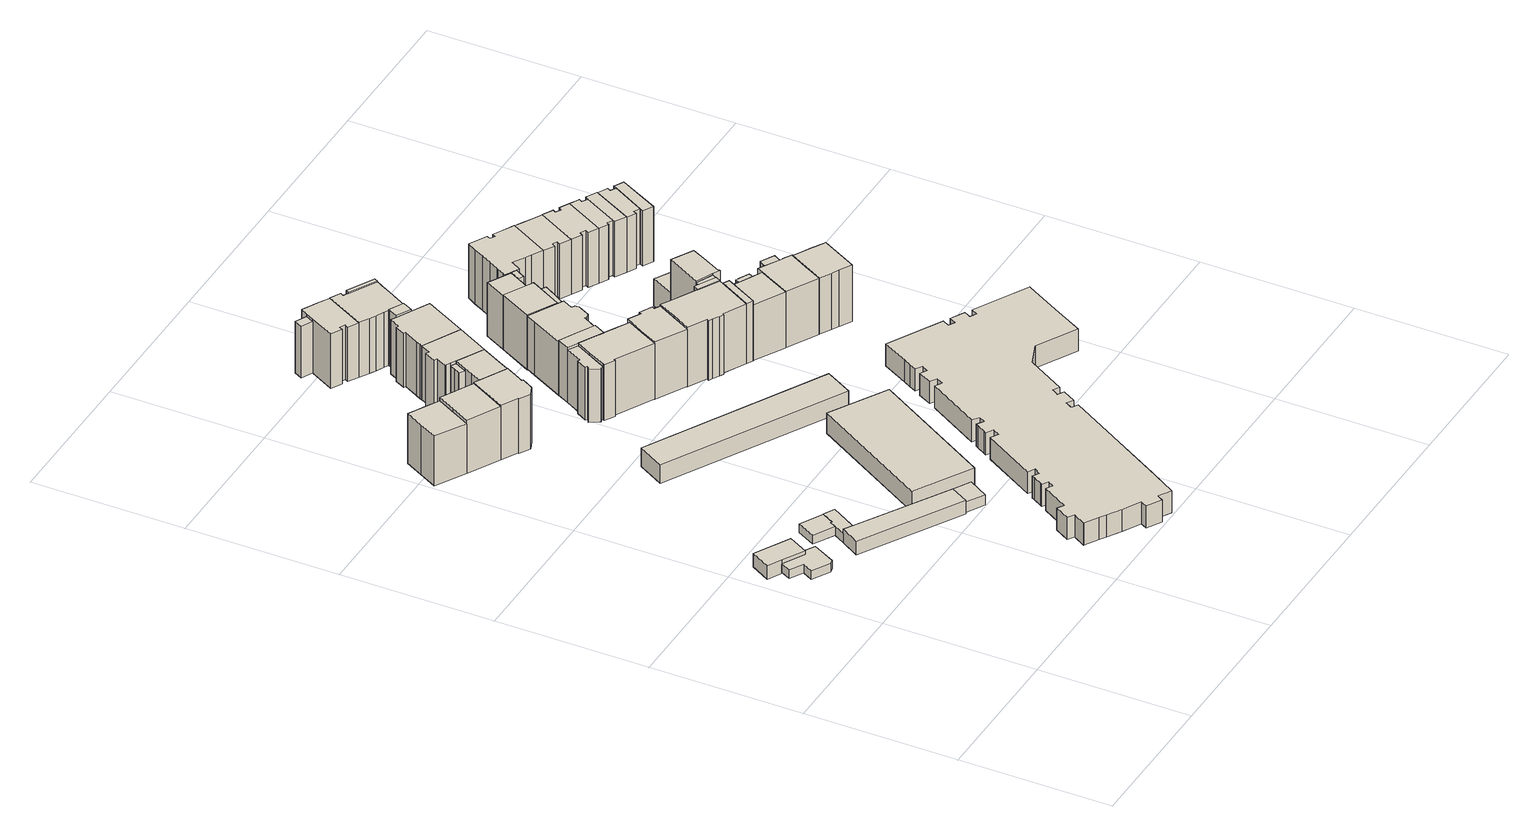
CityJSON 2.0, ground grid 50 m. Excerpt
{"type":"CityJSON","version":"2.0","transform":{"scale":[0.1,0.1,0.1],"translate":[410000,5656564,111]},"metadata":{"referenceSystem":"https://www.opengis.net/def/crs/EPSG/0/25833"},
"CityObjects":{
"building1":{"type":"Building","attributes":{"Dachtyp_tdc":"tdcPolyFlatRoof","Gemeindeschluessel":14612000,"Dachneigung":0,"QualitaetDacherkennung":52,"Geometrietyp2DReferenz":"3000","measuredHeight":2.99,"function":"31001_2000","roofType":"1000"},"geometry":[{"type":"Solid","lod":"1","boundaries":[[[[0,1,2,3,4,5,6,7,8]],[[9,10,11,12,13,14,15,16,17]],[[8,10,9,0]],[[7,11,10,8]],[[6,12,11,7]],[[5,13,12,6]],[[4,14,13,5]],[[3,15,14,4]],[[2,16,15,3]],[[1,17,16,2]],[[0,9,17,1]]]]}]},
"building2":{"type":"Building","attributes":{"Dachtyp_tdc":"tdcFreeFormRoof","Gemeindeschluessel":14612000,"Dachneigung":10.03,"QualitaetDacherkennung":81,"Geometrietyp2DReferenz":"3000","measuredHeight":5.07,"function":"31001_2000","roofType":"5000"},"geometry":[{"type":"Solid","lod":"1","boundaries":[[[[18,19,20,21,22,23]],[[24,25,26,27,28,29]],[[23,25,24,18]],[[22,26,25,23]],[[21,27,26,22]],[[20,28,27,21]],[[19,29,28,20]],[[18,24,29,19]]]]}]},
"building3":{"type":"Building","attributes":{"Dachtyp_tdc":"tdcPolyFlatRoof","Gemeindeschluessel":14612000,"Dachneigung":0,"QualitaetDacherkennung":70,"Geometrietyp2DReferenz":"3000","measuredHeight":3.07,"function":"31001_2000","roofType":"1000"},"geometry":[{"type":"Solid","lod":"1","boundaries":[[[[30,31,32,33,34,35]],[[36,37,38,39,40,41]],[[35,37,36,30]],[[34,38,37,35]],[[33,39,38,34]],[[32,40,39,33]],[[31,41,40,32]],[[30,36,41,31]]]]}]},
"building4":{"type":"Building","attributes":{"Dachtyp_tdc":"tdcPolyFlatRoof","Gemeindeschluessel":14612000,"Dachneigung":2.81,"QualitaetDacherkennung":78,"Geometrietyp2DReferenz":"3000","measuredHeight":3.26,"function":"31001_2000","roofType":"2100"},"geometry":[{"type":"Solid","lod":"1","boundaries":[[[[42,43,44,45,46,47,48]],[[49,36,41,40,39,50,51]],[[48,36,49,42]],[[47,41,36,48]],[[46,40,41,47]],[[45,39,40,46]],[[44,50,39,45]],[[43,51,50,44]],[[42,49,51,43]]]]}]},
"building5":{"type":"Building","attributes":{"Dachtyp_tdc":"tdcPolyFlatRoof","Gemeindeschluessel":14612000,"Dachneigung":13.62,"QualitaetDacherkennung":81,"Geometrietyp2DReferenz":"3000","measuredHeight":5.57,"function":"31001_2000","roofType":"2100"},"geometry":[{"type":"Solid","lod":"1","boundaries":[[[[52,53,54,55,56]],[[57,49,51,58,59]],[[56,49,57,52]],[[55,51,49,56]],[[54,58,51,55]],[[53,59,58,54]],[[52,57,59,53]]]]}]},
"building6":{"type":"Building","attributes":{"Dachtyp_tdc":"tdcGableRoof","Gemeindeschluessel":14612000,"Dachneigung":26.86,"QualitaetDacherkennung":69,"Geometrietyp2DReferenz":"3000","measuredHeight":19.43,"function":"31001_9998","roofType":"3100"},"geometry":[{"type":"Solid","lod":"1","boundaries":[[[[60,61,62,63,64,65,66,67,68]],[[69,70,71,72,73,74,75,76,77]],[[68,70,69,60]],[[67,71,70,68]],[[66,72,71,67]],[[65,73,72,66]],[[64,74,73,65]],[[63,75,74,64]],[[62,76,75,63]],[[61,77,76,62]],[[60,69,77,61]]]]}]},
"building7":{"type":"Building","attributes":{"Gemeindeschluessel":14612000,"Geometrietyp2DReferenz":"3000","function":"31001_9998","roofType":"9999"},"children":["building7-1","building7-2"]},
"building7-1":{"type":"BuildingPart","attributes":{"Dachtyp_tdc":"tdcGableRoof","Dachneigung":67.16,"QualitaetDacherkennung":22,"Geometrietyp2DReferenz":"3000","measuredHeight":18.01,"roofType":"3100"},"parents":["building7"],"geometry":[{"type":"Solid","lod":"1","boundaries":[[[[78,79,80,81,82,83,84]],[[85,86,87,88,89,90,91]],[[84,85,91,78]],[[83,86,85,84]],[[82,87,86,83]],[[81,88,87,82]],[[80,89,88,81]],[[79,90,89,80]],[[78,91,90,79]]]]}]},
"building7-2":{"type":"BuildingPart","attributes":{"Dachtyp_tdc":"tdcGableRoof","Dachneigung":28.1,"QualitaetDacherkennung":68,"Geometrietyp2DReferenz":"3000","measuredHeight":20.69,"roofType":"3100"},"parents":["building7"],"geometry":[{"type":"Solid","lod":"1","boundaries":[[[[92,93,94,95,96,97,98,99]],[[100,101,86,91,102,103,104,105]],[[99,101,100,92]],[[98,86,101,99]],[[97,91,86,98]],[[96,102,91,97]],[[95,103,102,96]],[[94,104,103,95]],[[93,105,104,94]],[[92,100,105,93]]]]}]},
"building8":{"type":"Building","attributes":{"Dachtyp_tdc":"tdcFreeFormRoof","Gemeindeschluessel":14612000,"Dachneigung":16.86,"QualitaetDacherkennung":89,"Geometrietyp2DReferenz":"3000","measuredHeight":4.24,"function":"31001_2000","roofType":"5000"},"geometry":[{"type":"Solid","lod":"1","boundaries":[[[[106,107,108,109,110]],[[111,112,113,114,115]],[[110,112,111,106]],[[109,113,112,110]],[[108,114,113,109]],[[107,115,114,108]],[[106,111,115,107]]]]}]},
"building9":{"type":"Building","attributes":{"Gemeindeschluessel":14612000,"Geometrietyp2DReferenz":"3000","function":"31001_9998","roofType":"9999"},"children":["building9-1","building9-2","building9-3"]},
"building9-1":{"type":"BuildingPart","attributes":{"Dachtyp_tdc":"tdcFreeFormRoof","Dachneigung":28.79,"QualitaetDacherkennung":31,"Geometrietyp2DReferenz":"3000","measuredHeight":21,"roofType":"5000"},"parents":["building9"],"geometry":[{"type":"Solid","lod":"1","boundaries":[[[[116,117,118,119,120,121,122,123,124,125]],[[126,127,128,129,130,104,102,131,132,133]],[[125,127,126,116]],[[124,128,127,125]],[[123,129,128,124]],[[122,130,129,123]],[[121,104,130,122]],[[120,102,104,121]],[[119,131,102,120]],[[118,132,131,119]],[[117,133,132,118]],[[116,126,133,117]]]]}]},
"building9-2":{"type":"BuildingPart","attributes":{"Dachtyp_tdc":"tdcGableRoof","Dachneigung":31.47,"QualitaetDacherkennung":65,"Geometrietyp2DReferenz":"3000","measuredHeight":20.93,"roofType":"3100"},"parents":["building9"],"geometry":[{"type":"Solid","lod":"1","boundaries":[[[[134,135,136,137,138,139,140]],[[131,141,142,143,144,145,132]],[[140,141,131,134]],[[139,142,141,140]],[[138,143,142,139]],[[137,144,143,138]],[[136,145,144,137]],[[135,132,145,136]],[[134,131,132,135]]]]}]},
"building9-3":{"type":"BuildingPart","attributes":{"Dachtyp_tdc":"tdcPolyFlatRoof","Dachneigung":19.41,"QualitaetDacherkennung":60,"Geometrietyp2DReferenz":"3000","measuredHeight":18.6,"roofType":"2100"},"parents":["building9"],"geometry":[{"type":"Solid","lod":"1","boundaries":[[[[146,147,148,149,150,151]],[[152,153,154,155,143,142]],[[151,153,152,146]],[[150,154,153,151]],[[149,155,154,150]],[[148,143,155,149]],[[147,142,143,148]],[[146,152,142,147]]]]}]},
"building10":{"type":"Building","attributes":{"Dachtyp_tdc":"tdcGableRoof","Gemeindeschluessel":14612000,"Dachneigung":10.03,"QualitaetDacherkennung":92,"Geometrietyp2DReferenz":"3000","measuredHeight":8.18,"function":"31001_2000","roofType":"3100"},"geometry":[{"type":"Solid","lod":"1","boundaries":[[[[156,157,158,159]],[[160,161,162,163]],[[159,161,160,156]],[[158,162,161,159]],[[157,163,162,158]],[[156,160,163,157]]]]}]},
"building11":{"type":"Building","attributes":{"Dachtyp_tdc":"tdcPolyFlatRoof","Gemeindeschluessel":14612000,"Dachneigung":0,"QualitaetDacherkennung":55,"Geometrietyp2DReferenz":"3000","measuredHeight":6.64,"function":"31001_2000","roofType":"1000"},"geometry":[{"type":"Solid","lod":"1","boundaries":[[[[164,165,166,167]],[[168,169,170,171]],[[167,169,168,164]],[[166,170,169,167]],[[165,171,170,166]],[[164,168,171,165]]]]}]},
"building12":{"type":"Building","attributes":{"Dachtyp_tdc":"tdcGableRoof","Gemeindeschluessel":14612000,"Dachneigung":26.18,"QualitaetDacherkennung":66,"Geometrietyp2DReferenz":"3000","measuredHeight":21.15,"function":"31001_9998","roofType":"3100"},"geometry":[{"type":"Solid","lod":"1","boundaries":[[[[172,173,174,175,176,177,178,179,180,181,182,183]],[[184,185,186,187,188,189,190,191,192,193,194,195]],[[183,185,184,172]],[[182,186,185,183]],[[181,187,186,182]],[[180,188,187,181]],[[179,189,188,180]],[[178,190,189,179]],[[177,191,190,178]],[[176,192,191,177]],[[175,193,192,176]],[[174,194,193,175]],[[173,195,194,174]],[[172,184,195,173]]]]}]},
"building13":{"type":"Building","attributes":{"Gemeindeschluessel":14612000,"Geometrietyp2DReferenz":"3000","function":"31001_9998","roofType":"9999"},"children":["building13-1","building13-2"]},
"building13-1":{"type":"BuildingPart","attributes":{"Dachtyp_tdc":"tdcPolyFlatRoof","Dachneigung":0,"QualitaetDacherkennung":49,"Geometrietyp2DReferenz":"3000","measuredHeight":19.35,"roofType":"1000"},"parents":["building13"],"geometry":[{"type":"Solid","lod":"1","boundaries":[[[[196,197,198,199,200,201,202,203,204,205,206,207,208]],[[209,210,211,212,213,214,215,216,217,218,219,220,221]],[[208,210,209,196]],[[207,211,210,208]],[[206,212,211,207]],[[205,213,212,206]],[[204,214,213,205]],[[203,215,214,204]],[[202,216,215,203]],[[201,217,216,202]],[[200,218,217,201]],[[199,219,218,200]],[[198,220,219,199]],[[197,221,220,198]],[[196,209,221,197]]]]}]},
"building13-2":{"type":"BuildingPart","attributes":{"Dachtyp_tdc":"tdcPolyFlatRoof","Dachneigung":0,"QualitaetDacherkennung":43,"Geometrietyp2DReferenz":"3000","measuredHeight":18.34,"roofType":"1000"},"parents":["building13"],"geometry":[{"type":"Solid","lod":"1","boundaries":[[[[222,223,224,225,226]],[[221,227,228,210,209]],[[226,227,221,222]],[[225,228,227,226]],[[224,210,228,225]],[[223,209,210,224]],[[222,221,209,223]]]]}]},
"building14":{"type":"Building","attributes":{"Gemeindeschluessel":14612000,"Geometrietyp2DReferenz":"3000","function":"31001_9998","roofType":"9999"},"children":["building14-1","building14-2","building14-3","building14-4"]},
"building14-1":{"type":"BuildingPart","attributes":{"Dachtyp_tdc":"tdcFreeFormRoof","Dachneigung":63.59,"QualitaetDacherkennung":7,"Geometrietyp2DReferenz":"3000","measuredHeight":18.54,"roofType":"5000"},"parents":["building14"],"geometry":[{"type":"Solid","lod":"1","boundaries":[[[[229,230,231,232,233,234]],[[235,236,237,238,239,240]],[[234,236,235,229]],[[233,237,236,234]],[[232,238,237,233]],[[231,239,238,232]],[[230,240,239,231]],[[229,235,240,230]]]]}]},
"building14-2":{"type":"BuildingPart","attributes":{"Dachtyp_tdc":"tdcPolyFlatRoof","Dachneigung":27.84,"QualitaetDacherkennung":53,"Geometrietyp2DReferenz":"3000","measuredHeight":19.81,"roofType":"2100"},"parents":["building14"],"geometry":[{"type":"Solid","lod":"1","boundaries":[[[[241,242,243,244,245,246,247,248,249,250,251]],[[252,253,254,255,256,257,258,259,260,261,262]],[[251,253,252,241]],[[250,254,253,251]],[[249,255,254,250]],[[248,256,255,249]],[[247,257,256,248]],[[246,258,257,247]],[[245,259,258,246]],[[244,260,259,245]],[[243,261,260,244]],[[242,262,261,243]],[[241,252,262,242]]]]}]},
"building14-3":{"type":"BuildingPart","attributes":{"Dachtyp_tdc":"tdcGableRoof","Dachneigung":27.71,"QualitaetDacherkennung":64,"Geometrietyp2DReferenz":"3000","measuredHeight":21.42,"roofType":"3100"},"parents":["building14"],"geometry":[{"type":"Solid","lod":"1","boundaries":[[[[263,264,265,266,267,268]],[[269,259,270,271,272,273]],[[268,259,269,263]],[[267,270,259,268]],[[266,271,270,267]],[[265,272,271,266]],[[264,273,272,265]],[[263,269,273,264]]]]}]},
"building14-4":{"type":"BuildingPart","attributes":{"Dachtyp_tdc":"tdcGableRoof","Dachneigung":30.61,"QualitaetDacherkennung":63,"Geometrietyp2DReferenz":"3000","measuredHeight":21.84,"roofType":"3100"},"parents":["building14"],"geometry":[{"type":"Solid","lod":"1","boundaries":[[[[274,275,276,277,278,279,280,281,282,283,284]],[[285,286,261,287,260,273,239,238,288,289,290]],[[284,286,285,274]],[[283,261,286,284]],[[282,287,261,283]],[[281,260,287,282]],[[280,273,260,281]],[[279,239,273,280]],[[278,238,239,279]],[[277,288,238,278]],[[276,289,288,277]],[[275,290,289,276]],[[274,285,290,275]]]]}]},
"building15":{"type":"Building","attributes":{"Dachtyp_tdc":"tdcGableRoof","Gemeindeschluessel":14612000,"Dachneigung":25.84,"QualitaetDacherkennung":68,"Geometrietyp2DReferenz":"3000","measuredHeight":21.09,"function":"31001_9998","roofType":"3100"},"geometry":[{"type":"Solid","lod":"1","boundaries":[[[[291,292,179,293,177,294,295,296,297,298,299,300,301]],[[302,303,304,305,306,307,308,309,310,311,312,313,314]],[[301,303,302,291]],[[300,304,303,301]],[[299,305,304,300]],[[298,306,305,299]],[[297,307,306,298]],[[296,308,307,297]],[[295,309,308,296]],[[294,310,309,295]],[[177,311,310,294]],[[293,312,311,177]],[[179,313,312,293]],[[292,314,313,179]],[[291,302,314,292]]]]}]},
"building16":{"type":"Building","attributes":{"Gemeindeschluessel":14612000,"Geometrietyp2DReferenz":"3000","function":"31001_9998","roofType":"9999"},"children":["building16-1","building16-2","building16-3"]},
"building16-1":{"type":"BuildingPart","attributes":{"Dachtyp_tdc":"tdcPolyFlatRoof","Dachneigung":0,"QualitaetDacherkennung":61,"Geometrietyp2DReferenz":"3000","measuredHeight":19.89,"roofType":"1000"},"parents":["building16"],"geometry":[{"type":"Solid","lod":"1","boundaries":[[[[315,316,317,318,319]],[[320,321,322,323,324]],[[319,321,320,315]],[[318,322,321,319]],[[317,323,322,318]],[[316,324,323,317]],[[315,320,324,316]]]]}]},
"building16-2":{"type":"BuildingPart","attributes":{"Dachtyp_tdc":"tdcPolyFlatRoof","Dachneigung":6.8,"QualitaetDacherkennung":31,"Geometrietyp2DReferenz":"3000","measuredHeight":19.88,"roofType":"2100"},"parents":["building16"],"geometry":[{"type":"Solid","lod":"1","boundaries":[[[[325,326,327,328,329]],[[330,331,332,333,334]],[[329,331,330,325]],[[328,332,331,329]],[[327,333,332,328]],[[326,334,333,327]],[[325,330,334,326]]]]}]},
"building16-3":{"type":"BuildingPart","attributes":{"Dachtyp_tdc":"tdcPolyFlatRoof","Dachneigung":0,"QualitaetDacherkennung":57,"Geometrietyp2DReferenz":"3000","measuredHeight":19.44,"roofType":"1000"},"parents":["building16"],"geometry":[{"type":"Solid","lod":"1","boundaries":[[[[335,336,337,338,339,340,341,342,343,344,345,346,347,348]],[[349,350,351,352,353,354,355,330,334,356,357,358,321,320]],[[348,350,349,335]],[[347,351,350,348]],[[346,352,351,347]],[[345,353,352,346]],[[344,354,353,345]],[[343,355,354,344]],[[342,330,355,343]],[[341,334,330,342]],[[340,356,334,341]],[[339,357,356,340]],[[338,358,357,339]],[[337,321,358,338]],[[336,320,321,337]],[[335,349,320,336]]]]}]},
"building17":{"type":"Building","attributes":{"Dachtyp_tdc":"tdcFreeFormRoof","Gemeindeschluessel":14612000,"Dachneigung":26.72,"QualitaetDacherkennung":63,"Geometrietyp2DReferenz":"3000","measuredHeight":20.93,"function":"31001_9998","roofType":"5000"},"geometry":[{"type":"Solid","lod":"1","boundaries":[[[[359,360,361,362,363,364,365,366,367,368,369,370,371,372]],[[373,374,375,376,377,378,379,380,272,270,381,382,383,384]],[[372,374,373,359]],[[371,375,374,372]],[[370,376,375,371]],[[369,377,376,370]],[[368,378,377,369]],[[367,379,378,368]],[[366,380,379,367]],[[365,272,380,366]],[[364,270,272,365]],[[363,381,270,364]],[[362,382,381,363]],[[361,383,382,362]],[[360,384,383,361]],[[359,373,384,360]]]]}]},
"building18":{"type":"Building","attributes":{"Dachtyp_tdc":"tdcPolyFlatRoof","Gemeindeschluessel":14612000,"Dachneigung":0,"QualitaetDacherkennung":20,"Geometrietyp2DReferenz":"3000","measuredHeight":7.8,"function":"31001_9998","roofType":"1000"},"geometry":[{"type":"Solid","lod":"1","boundaries":[[[[385,386,387,388,389,390,391,392,393,394,395,396,397,398,399,400,401,402,403,404,405,406,407,408,409,410,411,412,413,414,415,416,417,418,419,420,421,422,423,424,425,426,427,428,429,430,431,432,433,434,435,436,437,438,439,440,441,442,443,444,445,446,447,448,449,450,451,452,453,454]],[[455,456,457,458,459,460,461,462,463,464,465,466,467,468,469,470,471,472,473,474,475,476,477,478,479,480,481,482,483,484,485,486,487,488,489,490,491,492,493,494,495,496,497,498,499,500,501,502,503,504,505,506,507,508,509,510,511,512,513,514,515,516,517,518,519,520,521,522,523,524]],[[454,456,455,385]],[[453,457,456,454]],[[452,458,457,453]],[[451,459,458,452]],[[450,460,459,451]],[[449,461,460,450]],[[448,462,461,449]],[[447,463,462,448]],[[446,464,463,447]],[[445,465,464,446]],[[444,466,465,445]],[[443,467,466,444]],[[442,468,467,443]],[[441,469,468,442]],[[440,470,469,441]],[[439,471,470,440]],[[438,472,471,439]],[[437,473,472,438]],[[436,474,473,437]],[[435,475,474,436]],[[434,476,475,435]],[[433,477,476,434]],[[432,478,477,433]],[[431,479,478,432]],[[430,480,479,431]],[[429,481,480,430]],[[428,482,481,429]],[[427,483,482,428]],[[426,484,483,427]],[[425,485,484,426]],[[424,486,485,425]],[[423,487,486,424]],[[422,488,487,423]],[[421,489,488,422]],[[420,490,489,421]],[[419,491,490,420]],[[418,492,491,419]],[[417,493,492,418]],[[416,494,493,417]],[[415,495,494,416]],[[414,496,495,415]],[[413,497,496,414]],[[412,498,497,413]],[[411,499,498,412]],[[410,500,499,411]],[[409,501,500,410]],[[408,502,501,409]],[[407,503,502,408]],[[406,504,503,407]],[[405,505,504,406]],[[404,506,505,405]],[[403,507,506,404]],[[402,508,507,403]],[[401,509,508,402]],[[400,510,509,401]],[[399,511,510,400]],[[398,512,511,399]],[[397,513,512,398]],[[396,514,513,397]],[[395,515,514,396]],[[394,516,515,395]],[[393,517,516,394]],[[392,518,517,393]],[[391,519,518,392]],[[390,520,519,391]],[[389,521,520,390]],[[388,522,521,389]],[[387,523,522,388]],[[386,524,523,387]],[[385,455,524,386]]]]}]},
"building19":{"type":"Building","attributes":{"Dachtyp_tdc":"tdcGableRoof","Gemeindeschluessel":14612000,"Dachneigung":29.34,"QualitaetDacherkennung":66,"Geometrietyp2DReferenz":"3000","measuredHeight":22.51,"function":"31001_9998","roofType":"3100"},"geometry":[{"type":"Solid","lod":"1","boundaries":[[[[525,526,527,528,529,530,531,532,533,534]],[[535,536,537,538,539,540,541,542,543,544]],[[534,536,535,525]],[[533,537,536,534]],[[532,538,537,533]],[[531,539,538,532]],[[530,540,539,531]],[[529,541,540,530]],[[528,542,541,529]],[[527,543,542,528]],[[526,544,543,527]],[[525,535,544,526]]]]}]},
"building20":{"type":"Building","attributes":{"Gemeindeschluessel":14612000,"Geometrietyp2DReferenz":"3000","function":"31001_9998","roofType":"9999"},"children":["building20-1","building20-2","building20-3","building20-4"]},
"building20-1":{"type":"BuildingPart","attributes":{"Dachtyp_tdc":"tdcPolyFlatRoof","Dachneigung":29.72,"QualitaetDacherkennung":38,"Geometrietyp2DReferenz":"3000","measuredHeight":18.95,"roofType":"2100"},"parents":["building20"],"geometry":[{"type":"Solid","lod":"1","boundaries":[[[[545,546,547,548,549,550,551]],[[552,553,554,555,556,557,558]],[[551,553,552,545]],[[550,554,553,551]],[[549,555,554,550]],[[548,556,555,549]],[[547,557,556,548]],[[546,558,557,547]],[[545,552,558,546]]]]}]},
"building20-2":{"type":"BuildingPart","attributes":{"Dachtyp_tdc":"tdcGableRoof","Dachneigung":30.3,"QualitaetDacherkennung":59,"Geometrietyp2DReferenz":"3000","measuredHeight":20.28,"roofType":"3100"},"parents":["building20"],"geometry":[{"type":"Solid","lod":"1","boundaries":[[[[559,560,561,562,563]],[[564,565,566,567,568]],[[563,565,564,559]],[[562,566,565,563]],[[561,567,566,562]],[[560,568,567,561]],[[559,564,568,560]]]]}]},
"building20-3":{"type":"BuildingPart","attributes":{"Dachtyp_tdc":"tdcPolyFlatRoof","Dachneigung":35.59,"QualitaetDacherkennung":37,"Geometrietyp2DReferenz":"3000","measuredHeight":20.42,"roofType":"2100"},"parents":["building20"],"geometry":[{"type":"Solid","lod":"1","boundaries":[[[[569,570,571,572]],[[573,574,566,565]],[[572,574,573,569]],[[571,566,574,572]],[[570,565,566,571]],[[569,573,565,570]]]]}]},
"building20-4":{"type":"BuildingPart","attributes":{"Dachtyp_tdc":"tdcGableRoof","Dachneigung":29.84,"QualitaetDacherkennung":68,"Geometrietyp2DReferenz":"3000","measuredHeight":21.33,"roofType":"3100"},"parents":["building20"],"geometry":[{"type":"Solid","lod":"1","boundaries":[[[[575,576,577,578,579,580]],[[558,557,581,568,567,582]],[[580,557,558,575]],[[579,581,557,580]],[[578,568,581,579]],[[577,567,568,578]],[[576,582,567,577]],[[575,558,582,576]]]]}]},
"building21":{"type":"Building","attributes":{"Gemeindeschluessel":14612000,"Geometrietyp2DReferenz":"3000","function":"31001_9998","roofType":"9999"},"children":["building21-1","building21-2","building21-3","building21-4","building21-5"]},
"building21-1":{"type":"BuildingPart","attributes":{"Dachtyp_tdc":"tdcGableRoof","Dachneigung":26.28,"QualitaetDacherkennung":44,"Geometrietyp2DReferenz":"3000","measuredHeight":23.05,"roofType":"3100"},"parents":["building21"],"geometry":[{"type":"Solid","lod":"1","boundaries":[[[[583,584,585,586]],[[587,588,589,590]],[[586,588,587,583]],[[585,589,588,586]],[[584,590,589,585]],[[583,587,590,584]]]]}]},
"building21-2":{"type":"BuildingPart","attributes":{"Dachtyp_tdc":"tdcFreeFormRoof","Dachneigung":64.15,"QualitaetDacherkennung":20,"Geometrietyp2DReferenz":"3000","measuredHeight":22.14,"roofType":"5000"},"parents":["building21"],"geometry":[{"type":"Solid","lod":"1","boundaries":[[[[591,592,593,594,595]],[[596,597,598,599,600]],[[595,597,596,591]],[[594,598,597,595]],[[593,599,598,594]],[[592,600,599,593]],[[591,596,600,592]]]]}]},
"building21-3":{"type":"BuildingPart","attributes":{"Dachtyp_tdc":"tdcPolyFlatRoof","Dachneigung":25.7,"QualitaetDacherkennung":34,"Geometrietyp2DReferenz":"3000","measuredHeight":22.48,"roofType":"2100"},"parents":["building21"],"geometry":[{"type":"Solid","lod":"1","boundaries":[[[[601,602,603,604]],[[605,606,598,597]],[[604,606,605,601]],[[603,598,606,604]],[[602,597,598,603]],[[601,605,597,602]]]]}]},
"building21-4":{"type":"BuildingPart","attributes":{"Dachtyp_tdc":"tdcPolyFlatRoof","Dachneigung":21.84,"QualitaetDacherkennung":34,"Geometrietyp2DReferenz":"3000","measuredHeight":23.23,"roofType":"2100"},"parents":["building21"],"geometry":[{"type":"Solid","lod":"1","boundaries":[[[[607,608,609,610,611,612,613,614]],[[615,616,617,618,619,606,605,620]],[[614,616,615,607]],[[613,617,616,614]],[[612,618,617,613]],[[611,619,618,612]],[[610,606,619,611]],[[609,605,606,610]],[[608,620,605,609]],[[607,615,620,608]]]]}]},
"building21-5":{"type":"BuildingPart","attributes":{"Dachtyp_tdc":"tdcGableRoof","Dachneigung":28.44,"QualitaetDacherkennung":63,"Geometrietyp2DReferenz":"3000","measuredHeight":23.07,"roofType":"3100"},"parents":["building21"],"geometry":[{"type":"Solid","lod":"1","boundaries":[[[[621,622,623,624,625,626,627,628,629,630,631,632,633,634,635,636,637,638,639]],[[640,641,642,643,644,645,646,647,648,649,650,651,652,600,599,587,653,590,654]],[[639,641,640,621]],[[638,642,641,639]],[[637,643,642,638]],[[636,644,643,637]],[[635,645,644,636]],[[634,646,645,635]],[[633,647,646,634]],[[632,648,647,633]],[[631,649,648,632]],[[630,650,649,631]],[[629,651,650,630]],[[628,652,651,629]],[[627,600,652,628]],[[626,599,600,627]],[[625,587,599,626]],[[624,653,587,625]],[[623,590,653,624]],[[622,654,590,623]],[[621,640,654,622]]]]}]},
"building22":{"type":"Building","attributes":{"Gemeindeschluessel":14612000,"Geometrietyp2DReferenz":"3000","function":"31001_9998","roofType":"9999"},"children":["building22-1","building22-2"]},
"building22-1":{"type":"BuildingPart","attributes":{"Dachtyp_tdc":"tdcGableRoof","Dachneigung":32.14,"QualitaetDacherkennung":65,"Geometrietyp2DReferenz":"3000","measuredHeight":21.74,"roofType":"3100"},"parents":["building22"],"geometry":[{"type":"Solid","lod":"1","boundaries":[[[[655,656,657,658,659]],[[660,661,662,663,664]],[[659,661,660,655]],[[658,662,661,659]],[[657,663,662,658]],[[656,664,663,657]],[[655,660,664,656]]]]}]},
"building22-2":{"type":"BuildingPart","attributes":{"Dachtyp_tdc":"tdcFreeFormRoof","Dachneigung":28.7,"QualitaetDacherkennung":33,"Geometrietyp2DReferenz":"3000","measuredHeight":20.77,"roofType":"5000"},"parents":["building22"],"geometry":[{"type":"Solid","lod":"1","boundaries":[[[[665,666,667,668,669,670,671,672,673,674]],[[675,676,677,678,679,680,662,681,661,682]],[[674,676,675,665]],[[673,677,676,674]],[[672,678,677,673]],[[671,679,678,672]],[[670,680,679,671]],[[669,662,680,670]],[[668,681,662,669]],[[667,661,681,668]],[[666,682,661,667]],[[665,675,682,666]]]]}]},
"building23":{"type":"Building","attributes":{"Gemeindeschluessel":14612000,"Dachtyp_tdc":"tdcPolyFlatRoof","Dachneigung":0,"QualitaetDacherkennung":44,"Geometrietyp2DReferenz":"3000","measuredHeight":19.28,"function":"31001_9998","roofType":"1000"},"geometry":[{"type":"Solid","lod":"1","boundaries":[[[[683,684,685,686,687,688,689,690,691,692,693,694,695,696,697,698,699,700,701]],[[702,703,704,705,706,707,708,709,710,711,712,713,714,715,716,717,718,719,720]],[[701,703,702,683]],[[700,704,703,701]],[[699,705,704,700]],[[698,706,705,699]],[[697,707,706,698]],[[696,708,707,697]],[[695,709,708,696]],[[694,710,709,695]],[[693,711,710,694]],[[692,712,711,693]],[[691,713,712,692]],[[690,714,713,691]],[[689,715,714,690]],[[688,716,715,689]],[[687,717,716,688]],[[686,718,717,687]],[[685,719,718,686]],[[684,720,719,685]],[[683,702,720,684]]]]}]},
"building24":{"type":"Building","attributes":{"Gemeindeschluessel":14612000,"Geometrietyp2DReferenz":"3000","function":"31001_9998","roofType":"9999"},"children":["building24-1","building24-2","building24-3"]},
"building24-1":{"type":"BuildingPart","attributes":{"Dachtyp_tdc":"tdcPolyFlatRoof","Dachneigung":0,"QualitaetDacherkennung":48,"Geometrietyp2DReferenz":"3000","measuredHeight":18.37,"roofType":"1000"},"parents":["building24"],"geometry":[{"type":"Solid","lod":"1","boundaries":[[[[721,722,723,724,725,726,727]],[[728,729,730,731,732,733,734]],[[727,729,728,721]],[[726,730,729,727]],[[725,731,730,726]],[[724,732,731,725]],[[723,733,732,724]],[[722,734,733,723]],[[721,728,734,722]]]]}]},
"building24-2":{"type":"BuildingPart","attributes":{"Dachtyp_tdc":"tdcPolyFlatRoof","Dachneigung":6.3,"QualitaetDacherkennung":22,"Geometrietyp2DReferenz":"3000","measuredHeight":4.25,"roofType":"2100"},"parents":["building24"],"geometry":[{"type":"Solid","lod":"1","boundaries":[[[[735,736,737,738,739]],[[731,740,741,742,732]],[[739,740,731,735]],[[738,741,740,739]],[[737,742,741,738]],[[736,732,742,737]],[[735,731,732,736]]]]}]},
"building24-3":{"type":"BuildingPart","attributes":{"Dachtyp_tdc":"tdcGableRoof","Dachneigung":29.51,"QualitaetDacherkennung":73,"Geometrietyp2DReferenz":"3000","measuredHeight":21.94,"roofType":"3100"},"parents":["building24"],"geometry":[{"type":"Solid","lod":"1","boundaries":[[[[743,744,745,746,747,748,749,750,751,752,753,754]],[[731,730,729,755,756,757,758,759,664,760,663,740]],[[754,730,731,743]],[[753,729,730,754]],[[752,755,729,753]],[[751,756,755,752]],[[750,757,756,751]],[[749,758,757,750]],[[748,759,758,749]],[[747,664,759,748]],[[746,760,664,747]],[[745,663,760,746]],[[744,740,663,745]],[[743,731,740,744]]]]}]},
"building25":{"type":"Building","attributes":{"Dachtyp_tdc":"tdcPolyFlatRoof","Gemeindeschluessel":14612000,"Dachneigung":4.04,"QualitaetDacherkennung":56,"Geometrietyp2DReferenz":"3000","measuredHeight":9.85,"function":"31001_9998","roofType":"2100"},"geometry":[{"type":"Solid","lod":"1","boundaries":[[[[761,762,763,764,765,766,767,768,769,770]],[[615,620,771,772,773,774,775,776,777,778]],[[770,620,615,761]],[[769,771,620,770]],[[768,772,771,769]],[[767,773,772,768]],[[766,774,773,767]],[[765,775,774,766]],[[764,776,775,765]],[[763,777,776,764]],[[762,778,777,763]],[[761,615,778,762]]]]}]},
"building26":{"type":"Building","attributes":{"Dachtyp_tdc":"tdcFreeFormRoof","Gemeindeschluessel":14612000,"Dachneigung":32.9,"QualitaetDacherkennung":68,"Geometrietyp2DReferenz":"3000","measuredHeight":22.25,"function":"31001_9998","roofType":"5000"},"geometry":[{"type":"Solid","lod":"1","boundaries":[[[[779,780,781,782,783,784,785,786,787,788,789,790]],[[758,756,791,792,793,794,795,796,797,798,799,800]],[[790,756,758,779]],[[789,791,756,790]],[[788,792,791,789]],[[787,793,792,788]],[[786,794,793,787]],[[785,795,794,786]],[[784,796,795,785]],[[783,797,796,784]],[[782,798,797,783]],[[781,799,798,782]],[[780,800,799,781]],[[779,758,800,780]]]]}]},
"building27":{"type":"Building","attributes":{"Dachtyp_tdc":"tdcPolyFlatRoof","Gemeindeschluessel":14612000,"Dachneigung":0,"QualitaetDacherkennung":45,"Geometrietyp2DReferenz":"3000","measuredHeight":19.45,"function":"31001_9998","roofType":"1000"},"geometry":[{"type":"Solid","lod":"1","boundaries":[[[[801,802,803,804,805,806,807,808,809,810]],[[811,812,813,814,815,816,817,818,819,820]],[[810,812,811,801]],[[809,813,812,810]],[[808,814,813,809]],[[807,815,814,808]],[[806,816,815,807]],[[805,817,816,806]],[[804,818,817,805]],[[803,819,818,804]],[[802,820,819,803]],[[801,811,820,802]]]]}]},
"building28":{"type":"Building","attributes":{"Dachtyp_tdc":"tdcPolyFlatRoof","Gemeindeschluessel":14612000,"Dachneigung":0,"QualitaetDacherkennung":60,"Geometrietyp2DReferenz":"3000","measuredHeight":19.42,"function":"31001_9998","roofType":"1000"},"geometry":[{"type":"Solid","lod":"1","boundaries":[[[[821,822,823,824,825,826,827,828,829,830,831,832,833]],[[820,819,834,835,836,837,838,839,840,841,842,843,844]],[[833,819,820,821]],[[832,834,819,833]],[[831,835,834,832]],[[830,836,835,831]],[[829,837,836,830]],[[828,838,837,829]],[[827,839,838,828]],[[826,840,839,827]],[[825,841,840,826]],[[824,842,841,825]],[[823,843,842,824]],[[822,844,843,823]],[[821,820,844,822]]]]}]},
"building29":{"type":"Building","attributes":{"Gemeindeschluessel":14612000,"Geometrietyp2DReferenz":"3000","function":"31001_9998","roofType":"9999"},"children":["building29-1","building29-2"]},
"building29-1":{"type":"BuildingPart","attributes":{"Dachtyp_tdc":"tdcPolyFlatRoof","Dachneigung":0,"QualitaetDacherkennung":56,"Geometrietyp2DReferenz":"3000","measuredHeight":19.5,"roofType":"1000"},"parents":["building29"],"geometry":[{"type":"Solid","lod":"1","boundaries":[[[[827,826,845,846,847,848,849,850,851,852]],[[839,853,854,855,856,857,858,859,860,840]],[[852,853,839,827]],[[851,854,853,852]],[[850,855,854,851]],[[849,856,855,850]],[[848,857,856,849]],[[847,858,857,848]],[[846,859,858,847]],[[845,860,859,846]],[[826,840,860,845]],[[827,839,840,826]]]]}]},
"building29-2":{"type":"BuildingPart","attributes":{"Dachtyp_tdc":"tdcPolyFlatRoof","Dachneigung":8.06,"QualitaetDacherkennung":42,"Geometrietyp2DReferenz":"3000","measuredHeight":19.96,"roofType":"2100"},"parents":["building29"],"geometry":[{"type":"Solid","lod":"1","boundaries":[[[[861,862,863,864,865,866,867,868]],[[869,870,858,857,856,871,872,873]],[[868,870,869,861]],[[867,858,870,868]],[[866,857,858,867]],[[865,856,857,866]],[[864,871,856,865]],[[863,872,871,864]],[[862,873,872,863]],[[861,869,873,862]]]]}]},
"building30":{"type":"Building","attributes":{"Gemeindeschluessel":14612000,"Geometrietyp2DReferenz":"3000","function":"31001_9998","roofType":"9999"},"children":["building30-1","building30-2"]},
"building30-1":{"type":"BuildingPart","attributes":{"Dachtyp_tdc":"tdcPolyFlatRoof","Dachneigung":0,"QualitaetDacherkennung":63,"Geometrietyp2DReferenz":"3000","measuredHeight":19.48,"roofType":"1000"},"parents":["building30"],"geometry":[{"type":"Solid","lod":"1","boundaries":[[[[874,875,876,877,878,879,880,881,882]],[[873,883,884,885,886,887,888,889,869]],[[882,883,873,874]],[[881,884,883,882]],[[880,885,884,881]],[[879,886,885,880]],[[878,887,886,879]],[[877,888,887,878]],[[876,889,888,877]],[[875,869,889,876]],[[874,873,869,875]]]]}]},
"building30-2":{"type":"BuildingPart","attributes":{"Dachtyp_tdc":"tdcPolyFlatRoof","Dachneigung":0,"QualitaetDacherkennung":41,"Geometrietyp2DReferenz":"3000","measuredHeight":19.47,"roofType":"1000"},"parents":["building30"],"geometry":[{"type":"Solid","lod":"1","boundaries":[[[[878,890,891,892,893,894,879]],[[886,895,896,897,898,899,887]],[[879,886,887,878]],[[894,895,886,879]],[[893,896,895,894]],[[892,897,896,893]],[[891,898,897,892]],[[890,899,898,891]],[[878,887,899,890]]]]}]}
},
"vertices":[
[154,747,41],[168,749,41],[209,824,41],[168,847,41],[160,832,41],[88,871,41],[70,838,41],[114,813,41],[95,779,41],[154,747,11],[95,779,11],[114,813,11],[70,838,11],[88,871,11],[160,832,11],[168,847,11],[209,824,11],[168,749,11],
[88,871,54],[160,832,54],[168,847,54],[195,896,54],[80,959,54],[43,895,54],[88,871,7],[43,895,7],[80,959,7],[195,896,7],[168,847,7],[160,832,7],
[319,817,43],[330,836,43],[334,834,43],[357,875,43],[283,915,43],[251,855,43],[319,817,12],[251,855,12],[283,915,12],[357,875,12],[334,834,12],[330,836,12],
[297,780,44],[335,757,44],[393,856,44],[357,875,44],[334,834,44],[330,836,44],[319,817,44],[297,780,12],[393,856,12],[335,757,12],
[261,719,60],[584,530,60],[618,589,60],[335,757,60],[297,780,60],[261,719,12],[618,589,12],[584,530,12],
[33,2011,195],[1,1950,195],[98,1895,195],[131,1957,195],[163,2016,195],[115,2042,195],[98,2051,195],[85,2058,195],[65,2069,195],[33,2011,19],[65,2069,19],[85,2058,19],[98,2051,19],[115,2042,19],[163,2016,19],[131,1957,19],[98,1895,19],[1,1950,19],
[239,1976,181],[248,1992,181],[224,2005,181],[211,2012,181],[209,2008,181],[202,1995,181],[215,1988,181],[215,1988,18],[202,1995,18],[209,2008,18],[211,2012,18],[224,2005,18],[248,1992,18],[239,1976,18],
[131,1957,207],[98,1895,207],[203,1839,207],[237,1900,207],[269,1960,207],[239,1976,207],[202,1995,207],[163,2016,207],[131,1957,18],[163,2016,18],[269,1960,18],[237,1900,18],[203,1839,18],[98,1895,18],
[584,530,55],[641,496,55],[679,561,55],[621,594,55],[618,589,55],[584,530,18],[618,589,18],[621,594,18],[679,561,18],[641,496,18],
[344,1839,211],[340,1841,211],[374,1904,211],[287,1950,211],[269,1960,211],[203,1839,211],[257,1810,211],[255,1807,211],[291,1787,211],[322,1799,211],[344,1839,18],[322,1799,18],[291,1787,18],[255,1807,18],[257,1810,18],[287,1950,18],[374,1904,18],[340,1841,18],
[287,1950,209],[374,1904,209],[392,1939,209],[429,2008,209],[342,2054,209],[322,2015,209],[305,1985,209],[305,1985,18],[322,2015,18],[342,2054,18],[429,2008,18],[392,1939,18],
[305,2025,200],[322,2015,200],[342,2054,200],[325,2063,200],[316,2045,200],[306,2027,200],[305,2025,18],[306,2027,18],[316,2045,18],[325,2063,18],
[517,671,89],[702,562,89],[934,957,89],[749,1064,89],[517,671,17],[749,1064,17],[934,957,17],[702,562,17],
[313,1379,81],[884,1063,81],[934,1152,81],[362,1466,81],[313,1379,15],[362,1466,15],[934,1152,15],[884,1063,15],
[307,2072,210],[311,2070,210],[325,2063,210],[368,2040,210],[429,2008,210],[485,2112,210],[423,2144,210],[362,2176,210],[345,2143,210],[334,2149,210],[315,2112,210],[325,2106,210],[307,2072,19],[325,2106,19],[315,2112,19],[334,2149,19],[345,2143,19],[362,2176,19],[423,2144,19],[485,2112,19],[429,2008,19],[368,2040,19],[325,2063,19],[311,2070,19],
[354,2543,208],[340,2517,208],[296,2436,208],[331,2417,208],[337,2428,208],[355,2419,208],[349,2408,208],[382,2390,208],[452,2520,208],[420,2538,208],[400,2548,208],[366,2566,208],[354,2544,208],[354,2543,15],[354,2544,15],[366,2566,15],[400,2548,15],[420,2538,15],[452,2520,15],[382,2390,15],[349,2408,15],[355,2419,15],[337,2428,15],[331,2417,15],[296,2436,15],[340,2517,15],
[340,2517,198],[354,2543,198],[354,2544,198],[318,2562,198],[304,2536,198],[304,2536,15],[318,2562,15],
[686,1730,197],[684,1726,197],[681,1721,197],[733,1693,197],[738,1703,197],[717,1714,197],[686,1730,17],[717,1714,17],[738,1703,17],[733,1693,17],[681,1721,17],[684,1726,17],
[503,1668,204],[509,1671,204],[515,1668,204],[575,1779,204],[543,1797,204],[514,1743,204],[509,1746,204],[490,1712,204],[496,1709,204],[493,1704,204],[484,1700,204],[503,1668,17],[484,1700,17],[493,1704,17],[496,1709,17],[490,1712,17],[509,1746,17],[514,1743,17],[543,1797,17],[575,1779,17],[515,1668,17],[509,1671,17],
[601,1765,213],[654,1736,213],[676,1776,213],[622,1805,213],[563,1835,213],[543,1797,213],[601,1765,17],[563,1835,17],[622,1805,17],[676,1776,17],[654,1736,17],
[546,1644,214],[549,1649,214],[673,1581,214],[705,1641,214],[733,1693,214],[681,1721,214],[654,1736,214],[575,1779,214],[547,1727,214],[515,1668,214],[512,1663,214],[546,1644,17],[512,1663,17],[547,1727,17],[705,1641,17],[673,1581,17],[549,1649,17],
[375,2200,210],[365,2182,210],[425,2143,210],[558,2250,210],[499,2281,210],[454,2304,210],[436,2314,210],[417,2279,210],[410,2283,210],[393,2250,210],[400,2247,210],[375,2200,18],[400,2247,18],[393,2250,18],[410,2283,18],[417,2279,18],[436,2314,18],[454,2304,18],[499,2281,18],[558,2250,18],[485,2112,18],[425,2143,18],[362,2176,18],[365,2182,18],
[475,2340,213],[458,2308,213],[504,2283,213],[521,2315,213],[521,2316,213],[475,2340,14],[521,2316,14],[521,2315,14],[504,2283,14],[458,2308,14],
[498,2482,212],[586,2435,212],[591,2445,212],[506,2491,212],[503,2492,212],[498,2482,14],[503,2492,14],[506,2491,14],[591,2445,14],[586,2435,14],
[459,2349,209],[475,2340,209],[521,2316,209],[538,2347,209],[557,2381,209],[573,2412,209],[586,2435,209],[498,2482,209],[480,2491,209],[486,2502,209],[452,2520,209],[382,2390,209],[415,2372,209],[435,2361,209],[459,2349,14],[435,2361,14],[415,2372,14],[382,2390,14],[452,2520,14],[486,2502,14],[480,2491,14],[573,2412,14],[557,2381,14],[538,2347,14],
[732,1881,206],[739,1895,206],[750,1915,206],[637,1975,206],[620,1942,206],[563,1835,206],[676,1776,206],[687,1795,206],[699,1816,206],[703,1824,206],[711,1819,206],[723,1823,206],[744,1863,206],[742,1876,206],[732,1881,17],[742,1876,17],[744,1863,17],[723,1823,17],[711,1819,17],[703,1824,17],[699,1816,17],[687,1795,17],[620,1942,17],[637,1975,17],[750,1915,17],[739,1895,17],
[1051,933,94],[1074,920,94],[1062,899,94],[1039,912,94],[1015,868,94],[1037,855,94],[1025,833,94],[1003,846,94],[902,674,94],[925,660,94],[912,639,94],[890,653,94],[884,644,94],[868,616,94],[864,609,94],[887,595,94],[875,573,94],[851,587,94],[749,415,94],[771,402,94],[758,381,94],[736,393,94],[731,383,94],[714,355,94],[711,350,94],[732,338,94],[721,318,94],[700,331,94],[649,245,94],[628,258,94],[600,210,94],[621,197,94],[596,155,94],[598,154,94],[642,128,94],[664,115,94],[709,88,94],[766,55,94],[754,34,94],[801,6,94],[814,27,94],[855,3,94],[908,92,94],[1109,435,94],[1088,448,94],[1101,470,94],[1123,457,94],[1148,500,94],[1127,512,94],[1140,534,94],[1161,522,94],[1235,649,94],[1310,678,94],[1441,606,94],[1489,693,94],[1549,802,94],[1562,825,94],[1386,921,94],[1374,900,94],[1353,911,94],[1365,933,94],[1357,937,94],[1328,953,94],[1320,958,94],[1308,935,94],[1287,947,94],[1299,969,94],[1123,1065,94],[1077,981,94],[1063,955,94],[1051,933,16],[1063,955,16],[1077,981,16],[1123,1065,16],[1299,969,16],[1287,947,16],[1308,935,16],[1320,958,16],[1328,953,16],[1357,937,16],[1365,933,16],[1353,911,16],[1374,900,16],[1386,921,16],[1562,825,16],[1549,802,16],[1489,693,16],[1441,606,16],[1310,678,16],[1235,649,16],[1161,522,16],[1140,534,16],[1127,512,16],[1148,500,16],[1123,457,16],[1101,470,16],[1088,448,16],[1109,435,16],[908,92,16],[855,3,16],[814,27,16],[801,6,16],[754,34,16],[766,55,16],[709,88,16],[664,115,16],[642,128,16],[598,154,16],[596,155,16],[621,197,16],[600,210,16],[628,258,16],[649,245,16],[700,331,16],[721,318,16],[732,338,16],[711,350,16],[714,355,16],[731,383,16],[736,393,16],[758,381,16],[771,402,16],[749,415,16],[851,587,16],[875,573,16],[887,595,16],[864,609,16],[868,616,16],[884,644,16],[890,653,16],[912,639,16],[925,660,16],[902,674,16],[1003,846,16],[1025,833,16],[1037,855,16],[1015,868,16],[1039,912,16],[1062,899,16],[1074,920,16],
[705,1642,219],[673,1581,219],[772,1527,219],[805,1588,219],[838,1648,219],[819,1658,219],[824,1667,219],[784,1688,219],[780,1680,219],[738,1703,219],[705,1642,16],[738,1703,16],[780,1680,16],[784,1688,16],[824,1667,16],[819,1658,16],[838,1648,16],[805,1588,16],[772,1527,16],[673,1581,16],
[800,1998,196],[776,2012,196],[730,1926,196],[750,1915,196],[757,1926,196],[764,1937,196],[778,1960,196],[800,1998,15],[778,1960,15],[764,1937,15],[757,1926,15],[750,1915,15],[730,1926,15],[776,2012,15],
[732,2154,204],[694,2083,204],[767,2043,204],[788,2081,204],[805,2114,204],[732,2154,15],[805,2114,15],[788,2081,15],[767,2043,15],[694,2083,15],
[822,2105,206],[805,2114,206],[788,2081,206],[804,2073,206],[822,2105,15],[804,2073,15],
[776,2012,209],[787,2032,209],[767,2043,209],[694,2083,209],[637,1975,209],[730,1926,209],[637,1975,15],[787,2032,15],
[1011,1533,228],[953,1428,228],[972,1417,228],[1029,1523,228],[1011,1533,14],[1029,1523,14],[972,1417,14],[953,1428,14],
[961,1602,226],[952,1586,226],[1020,1549,226],[1029,1566,226],[975,1595,226],[961,1602,14],[975,1595,14],[1029,1566,14],[1020,1549,14],[952,1586,14],
[981,1606,224],[975,1595,224],[1029,1566,224],[1037,1580,224],[981,1606,14],[1037,1580,14],
[1113,1681,229],[1043,1720,229],[981,1606,229],[1037,1580,229],[1060,1568,229],[1062,1573,229],[1059,1574,229],[1093,1640,229],[1113,1681,14],[1093,1640,14],[1059,1574,14],[1062,1573,14],[1060,1568,14],[1043,1720,14],
[876,1463,225],[879,1468,225],[953,1428,225],[986,1487,225],[1011,1533,225],[1020,1549,225],[952,1586,225],[933,1596,225],[911,1608,225],[878,1626,225],[867,1632,225],[846,1644,225],[838,1648,225],[805,1587,225],[772,1527,225],[834,1494,225],[830,1488,225],[843,1481,225],[864,1470,225],[876,1463,14],[864,1470,14],[843,1481,14],[830,1488,14],[834,1494,14],[772,1527,14],[805,1587,14],[838,1648,14],[846,1644,14],[867,1632,14],[878,1626,14],[911,1608,14],[933,1596,14],[986,1487,14],[879,1468,14],
[972,1417,214],[1071,1362,214],[1126,1467,214],[1098,1480,214],[1026,1517,214],[972,1417,16],[1026,1517,16],[1098,1480,16],[1126,1467,16],[1071,1362,16],
[1057,1509,210],[1029,1523,210],[1026,1517,210],[1063,1498,210],[1098,1480,210],[1107,1498,210],[1084,1510,210],[1072,1516,210],[1071,1516,210],[1063,1520,210],[1057,1509,16],[1063,1520,16],[1071,1516,16],[1072,1516,16],[1084,1510,16],[1107,1498,16],[1063,1498,16],[1029,1523,16],
[948,2239,202],[932,2248,202],[938,2259,202],[881,2290,202],[863,2259,202],[845,2226,202],[827,2193,202],[810,2161,202],[807,2157,202],[796,2135,202],[792,2128,202],[838,2104,202],[855,2136,202],[896,2114,202],[915,2103,202],[950,2084,202],[1021,2214,202],[985,2233,202],[954,2250,202],[948,2239,9],[954,2250,9],[985,2233,9],[1021,2214,9],[950,2084,9],[915,2103,9],[896,2114,9],[855,2136,9],[838,2104,9],[792,2128,9],[796,2135,9],[807,2157,9],[810,2161,9],[827,2193,9],[845,2226,9],[863,2259,9],[881,2290,9],[938,2259,9],[932,2248,9],
[1233,1481,200],[1189,1505,200],[1180,1490,200],[1176,1482,200],[1168,1468,200],[1212,1443,200],[1212,1444,200],[1233,1481,16],[1212,1444,16],[1212,1443,16],[1168,1468,16],[1176,1482,16],[1180,1490,16],[1189,1505,16],
[1168,1468,58],[1176,1482,58],[1163,1489,58],[1143,1500,58],[1135,1486,58],[1135,1486,16],[1143,1500,16],[1163,1489,16],
[1168,1468,215],[1135,1486,215],[1126,1467,215],[1103,1424,215],[1071,1362,215],[1073,1361,215],[1173,1306,215],[1206,1368,215],[1237,1425,215],[1241,1428,215],[1212,1444,215],[1212,1443,215],[1241,1428,16],[1237,1425,16],[1206,1368,16],[1173,1306,16],[1073,1361,16],[1103,1424,16],
[1113,1681,110],[1154,1754,110],[1156,1757,110],[1149,1760,110],[1148,1759,110],[1091,1791,110],[1091,1792,110],[1084,1795,110],[1083,1793,110],[1043,1720,110],[1083,1793,14],[1084,1795,14],[1091,1792,14],[1091,1791,14],[1148,1759,14],[1149,1760,14],[1156,1757,14],[1154,1754,14],
[1173,1306,216],[1175,1306,216],[1211,1285,216],[1234,1273,216],[1274,1251,216],[1338,1370,216],[1327,1375,216],[1321,1379,216],[1311,1384,216],[1298,1392,216],[1276,1404,216],[1237,1425,216],[1276,1404,16],[1298,1392,16],[1311,1384,16],[1321,1379,16],[1327,1375,16],[1338,1370,16],[1274,1251,16],[1234,1273,16],[1211,1285,16],[1175,1306,16],
[1000,2056,201],[1035,2037,201],[1106,2167,201],[1071,2186,201],[1042,2202,201],[1021,2214,201],[950,2084,201],[984,2065,201],[991,2077,201],[1007,2068,201],[1000,2056,7],[1007,2068,7],[991,2077,7],[984,2065,7],[950,2084,7],[1021,2214,7],[1042,2202,7],[1071,2186,7],[1106,2167,7],[1035,2037,7],
[1035,2037,202],[1068,2019,202],[1074,2029,202],[1092,2019,202],[1088,2010,202],[1119,1991,202],[1189,2122,202],[1158,2139,202],[1151,2129,202],[1133,2139,202],[1139,2149,202],[1136,2150,202],[1106,2167,202],[1136,2150,7],[1139,2149,7],[1133,2139,7],[1151,2129,7],[1158,2139,7],[1189,2122,7],[1119,1991,7],[1088,2010,7],[1092,2019,7],[1074,2029,7],[1068,2019,7],
[1149,1975,202],[1154,1984,202],[1173,1974,202],[1233,2085,202],[1232,2085,202],[1214,2095,202],[1220,2106,202],[1218,2107,202],[1218,2107,7],[1220,2106,7],[1214,2095,7],[1232,2085,7],[1233,2085,7],[1173,1974,7],[1154,1984,7],[1149,1975,7],
[1204,1945,203],[1273,2076,203],[1240,2094,203],[1238,2095,203],[1232,2085,203],[1233,2085,203],[1173,1974,203],[1168,1965,203],[1204,1945,7],[1168,1965,7],[1238,2095,7],[1240,2094,7],[1273,2076,7],
[1273,2076,202],[1204,1945,202],[1233,1929,202],[1239,1940,202],[1258,1929,202],[1318,2037,202],[1300,2047,202],[1306,2058,202],[1303,2060,202],[1303,2060,7],[1306,2058,7],[1300,2047,7],[1318,2037,7],[1258,1929,7],[1239,1940,7],[1233,1929,7],
[1252,1918,202],[1286,1900,202],[1355,2031,202],[1325,2047,202],[1324,2048,202],[1324,2048,7],[1325,2047,7],[1355,2031,7],[1286,1900,7],[1252,1918,7]
]}
